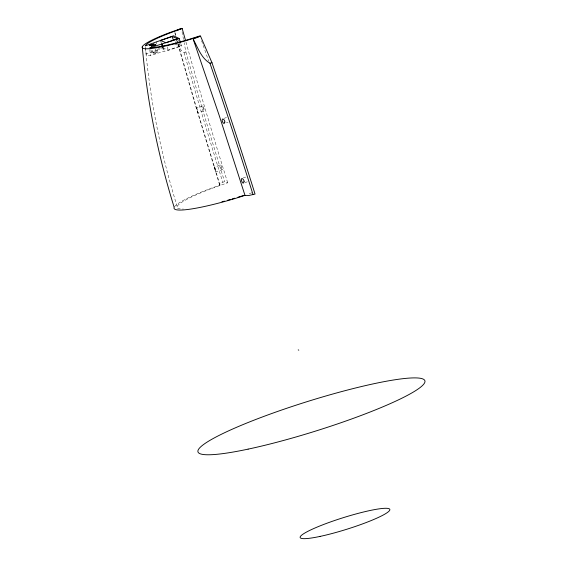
<?xml version="1.0" encoding="UTF-8"?>
<svg xmlns="http://www.w3.org/2000/svg" width="567" height="567" viewBox="0 0 567 567"><rect width="100%" height="100%" fill="white"/><g stroke="black" fill="none" stroke-linecap="round" stroke-linejoin="round"><path stroke-width="0.43" stroke-dasharray="2.83 2.13" d="M174.43 206.877A68.883 8.874 -17.4 0 1 210.853 188.357L220.01 185.104L219.627 184.232L220.209 183.602L224.567 181.518L227.707 182.815A65.751 8.47 -17.4 0 0 183.424 209.039M202.738 105.958L196.501 108.049L197.408 111.812L197.833 112.883L204.297 110.714A2.502 0.383 71.5 0 0 203.468 107.142A2.502 0.383 71.5 0 0 202.78 107.156A2.502 0.383 71.5 0 0 204.297 110.714M222.2 169.696A2.502 0.383 71.5 0 1 220.683 166.138A2.502 0.383 71.5 0 1 221.378 166.124A2.502 0.383 71.5 0 1 222.2 169.696L215.765 171.858L215.134 170.235L214.326 167.059L220.641 164.94M151.871 52.922L156.308 51.512L151.871 52.922L150.801 49.556M153.565 53.56L158.037 52.228L153.6 53.631L152.275 49.442M163.445 47.38L158.455 49.053L159.377 49.435L158.859 47.791M180.717 43.461L181.497 45.934L164.621 51.59L163.7 51.214L150.461 55.651L146.853 55.247L146.137 53.872L159.377 49.435M162.772 47.869L168.243 50.116L179.98 46.182L178.69 42.064M224.114 118.319L226.509 117.518M226.467 122.812L228.062 122.281M243.321 177.868L245.731 177.06M244.93 182.602L247.311 181.809M178.095 44.141C179.427 47.288 180.703 51.044 184.055 52.554L185.884 51.973L184.133 42.738M214.326 167.059L215.113 168.009A2.346 0.503 74.6 0 1 215.687 169.802L215.765 171.858M196.501 108.049L197.245 109.013A2.346 0.496 76.2 0 1 197.77 110.827L197.833 112.883M174.508 43.928L179.98 46.182M181.497 45.934L175.919 43.198L175.146 40.725M201.597 40.739L208.068 59.386A775.146 117.596 71.5 0 1 208.642 61.045M177.662 38.776L178.435 41.242M167.215 46.827L168.243 50.116M163.331 47.479L164.621 51.59M160.447 40.455L161.219 42.929M162.41 47.096L163.7 51.214M156.138 41.646L156.91 44.12M157.009 48.932L158.037 52.228M155.535 49.046L156.308 51.512M220.01 185.104L195.863 105.724L177.57 41.944M219.578 184.757L194.701 102.953L176.727 40.314M176.791 40.207L177.762 43.368M177.159 206.466C161.035 154.529 150.198 100.94 145.35 46.763M185.884 51.973L191.37 71.229A810.137 122.904 71.5 0 0 224.567 181.518M184.055 52.554L189.591 71.981A809.612 122.826 71.5 0 0 222.767 182.198M185.969 42.086L188.556 51.356A775.146 117.596 71.5 0 0 227.707 182.815M174.99 32.688L175.692 35.211M174.877 32.737L175.6 36.061M182.064 31.823L183.495 39.378M149.808 49.506L150.461 55.651M145.393 46.848L146.137 53.872M251.911 192.766A65.751 8.47 -17.4 0 1 247.871 194.105"/><path stroke-width="0.85" d="M244.987 195.381L219.153 115.299L193.297 39.47L194.013 38.747L200.505 36.118L211.973 62.703L218.713 82.477A810.137 122.904 71.5 0 1 255.051 194.056L249.033 195.459L244.987 195.381L235.348 198.429A68.883 8.874 -17.4 0 1 174.175 207.352C157.952 155.138 147.115 101.252 142.274 46.777M176.188 30.774L181.617 28.35L182.213 28.598L185.501 40.399M180.582 28.733L169.54 32.659A51.2 6.591 -17.4 0 0 143.082 48.33A51.2 6.591 -17.4 0 0 187.748 40.144L199.371 36.465M172.184 36.522L160.447 40.455L165.925 42.709L177.662 38.776L172.184 36.522L173.474 40.64M180.462 42.638L179.172 38.528L149.837 47.77A48.067 6.194 -17.4 0 0 199.91 35.877L200.505 36.118M193.297 39.47C198.003 47.826 201.242 58.188 209.946 63.199L211.973 62.703M298.214 349.903L298.795 350.137M179.172 38.528L173.601 35.792L145.258 45.884A48.067 6.194 -17.4 0 1 182.213 28.598M209.946 63.199L216.743 83.143A809.612 122.826 71.5 0 1 253.052 194.658M162.304 44.183L162.814 45.828M161.382 43.808L162.155 46.274M243.767 195.424A65.751 8.47 -17.4 0 1 237.998 197.21M234.695 198.202A65.751 8.47 -17.4 0 1 232.123 198.953M230.408 199.449A65.751 8.47 -17.4 0 1 227.835 200.179M224.44 201.115A65.751 8.47 -17.4 0 1 221.938 201.788M244.065 181.688L243.335 183.141A2.587 0.907 70 0 1 242.47 182.567L242.166 182.106A2.459 0.865 70 0 1 241.351 179.739C241.181 176.628 244.59 180.115 244.065 181.688M224.801 122.16L224.071 123.613L222.909 122.578A2.459 0.865 71 0 1 222.136 120.197C222.016 117.107 225.39 120.537 224.801 122.16M149.631 45.325L153.99 44.106L149.631 45.325M151.361 46.033L155.719 44.821L151.361 46.033M319.994 536.425A46.969 6.046 -17.4 0 0 389.756 510.13A46.969 6.046 -17.4 0 0 325.267 523.858A46.969 6.046 -17.4 0 0 319.994 536.425M248.112 449.128A118.907 15.316 -17.4 0 0 424.726 382.562A118.907 15.316 -17.4 0 0 261.451 417.312A118.907 15.316 -17.4 0 0 248.112 449.128"/></g></svg>
